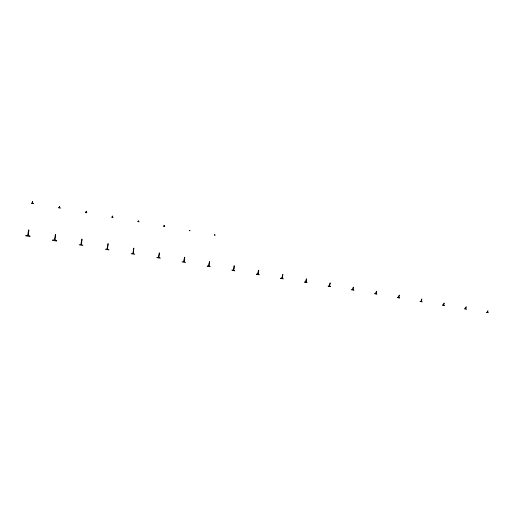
<?xml version="1.0" encoding="UTF-8"?>
<svg xmlns="http://www.w3.org/2000/svg" width="514" height="514" viewBox="0 0 514 514"><rect width="100%" height="100%" fill="white"/><g stroke="black" fill="none" stroke-linecap="round" stroke-linejoin="round"><path stroke-width="0.77" d="M209.012 265.699L210.29 266.695L207.123 266.156L208.665 265.712L209.468 261.568L209.012 265.699M258.079 273.891L259.281 274.797L256.255 274.283L257.7 273.904L258.471 270.223L258.818 270.28L258.079 273.891M233.626 269.901L234.885 270.884L231.872 270.094C235.817 271.565 233.954 259.461 233.626 269.901M282.115 277.997L283.298 278.89L280.426 278.402L281.858 278.029L282.873 274.405L282.122 277.958M398.755 297.336L399.68 298.024L397.38 297.632L398.517 297.362L399.301 295.1L398.761 297.298M306.029 281.768L307.096 282.584L304.423 282.128L305.727 281.788L306.395 278.813L306.029 281.768M487.574 312.126L488.268 312.679L486.456 312.371L487.336 312.159L487.94 310.758L487.58 312.094M421.281 301.178L422.193 301.866L419.951 301.48L421.082 301.217L421.833 298.962L421.281 301.178M329.551 285.784L330.605 286.594L328.028 286.157L329.326 285.816L330.2 282.893L329.558 285.752M443.685 304.802L444.52 305.438L442.329 305.065L443.357 304.847L444.141 303.016L443.685 304.802M465.678 308.561L466.506 309.197L464.457 308.843L465.498 308.599L466.14 306.787L465.684 308.522M59.598 207.54L60.369 208.106L58.455 207.765L59.303 207.592L59.515 206.377L59.598 207.54M32.568 202.895L33.506 203.595L31.341 203.21L32.376 202.979L32.639 201.321L32.568 202.895M86.166 212.269L86.924 212.828L85.163 212.513L86.005 212.34L86.217 211.132L86.166 212.269M353.002 289.401L353.966 290.224L351.428 289.787L352.63 289.44L353.182 287.191L353.497 287.249L353.009 289.363M112.495 216.857L113.164 217.364L111.596 217.088L112.341 216.927L112.527 215.951L112.495 216.857M375.997 293.327L376.942 294.143L374.539 293.732L375.734 293.385L376.505 291.194L376.004 293.295M138.555 221.367L139.133 221.855L137.681 221.598L138.343 221.438L138.491 220.712L138.555 221.367M28.225 235.219L30.088 236.164L30.03 236.562L25.7 235.823L25.758 235.425L27.756 235.258L28.521 229.912L28.951 229.989L28.225 235.219M164.229 225.935L164.795 226.417L163.433 226.179L164.082 226.019L164.236 225.293L164.229 225.935M54.921 239.768L56.752 240.706L56.694 241.105L52.512 240.391L52.569 239.993L54.555 239.826L55.351 234.525L55.679 234.577L54.921 239.768M189.685 230.4C191.24 231.66 188.066 229.867 189.685 230.4M81.373 244.336L82.947 245.499L79.137 244.85L80.961 244.343L81.771 239.138L82.163 239.203L81.373 244.336M214.749 234.866C216.208 236.054 213.413 234.416 214.749 234.866M107.458 248.782L109.007 249.939L105.306 249.309L107.111 248.802L107.953 243.636L108.281 243.687L107.458 248.782M133.235 253.177L134.758 254.327L131.166 253.71L132.959 253.209L133.833 248.076L133.235 253.177M158.903 257.103L160.374 258.234L156.725 257.61L158.46 257.141L159.224 252.894L159.636 252.965L158.903 257.103M184.089 261.401L185.541 262.526L182.001 261.922L183.723 261.453L184.513 257.231L184.841 257.289L184.089 261.401"/></g></svg>
